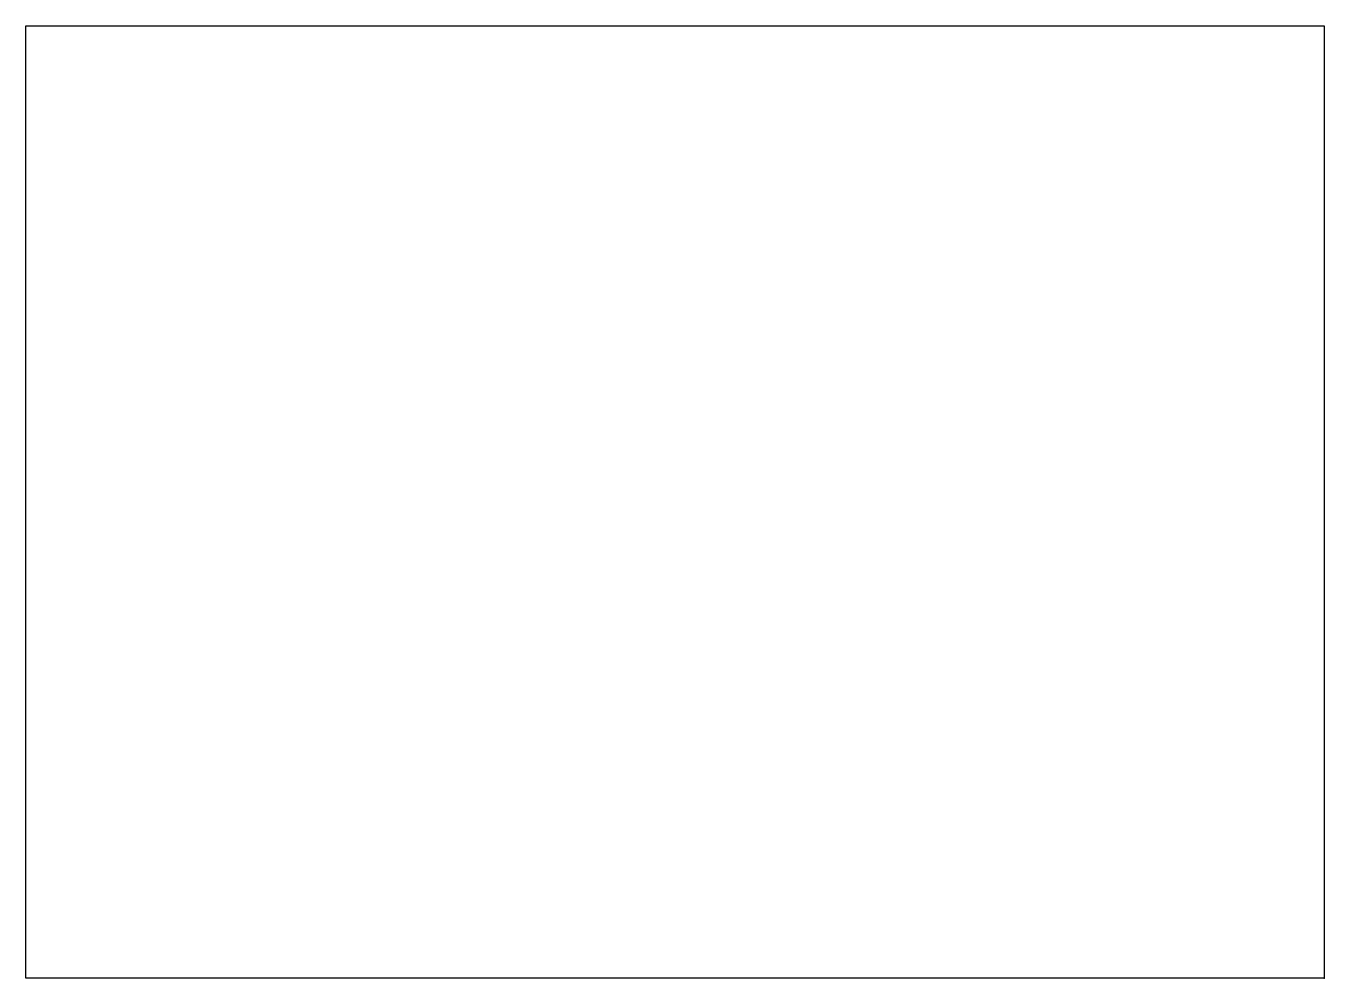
# Model space of a CAD drawing. Header units: millimetres. Extents: x -15 to 0, y 0 to 11.
import ezdxf

# ---------------------------------------------------------------- set-up
doc = ezdxf.new("R2010")
doc.units = ezdxf.units.MM
doc.layers.get('0').update_dxf_attribs({"linetype": 'CONTINUOUS'})

msp = doc.modelspace()

# ---------------------------------------------------------------- linework, layer by layer
msp.add_lwpolyline([(0, 0), (-15, 0), (-15, 11), (0, 11)], close=True)
msp.add_point((0, 0))

doc.saveas('drawing.dxf')
